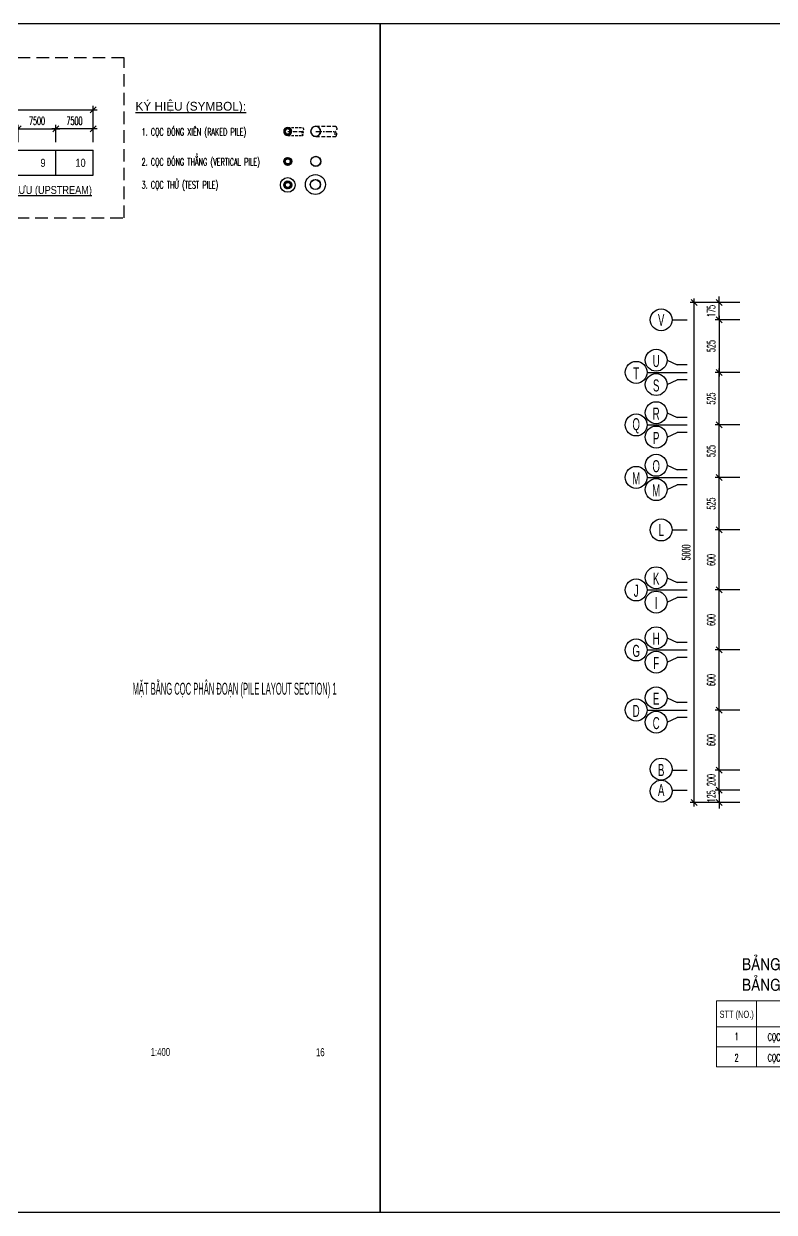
# Model space of a CAD drawing. Extents: x -687 to 941179, y -259 to 135874.
# Drawn here: x 786416 to 793922, y 108166 to 120046 of the extents above; entities that cross this region are included whole.
import ezdxf
from ezdxf.enums import TextEntityAlignment as Align

# ---------------------------------------------------------------- set-up
doc = ezdxf.new("R2010")
doc.units = 0
doc.header["$MEASUREMENT"] = 0
doc.header["$PDMODE"] = 3
doc.linetypes.add('CENTER', pattern=[2, 1.25, -0.25, 0.25, -0.25])
doc.linetypes.add('HIDDEN', pattern=[0.375, 0.25, -0.125])
doc.layers.get('0').update_dxf_attribs({"color": 6, "linetype": 'CONTINUOUS'})
doc.layers.get('DEFPOINTS').update_dxf_attribs({"linetype": 'CONTINUOUS'})
for name, color, linetype in [('Coc', 6, 'CONTINUOUS'), ('Hatch', 8, 'CONTINUOUS'), ('Hidden', 4, 'HIDDEN'), ('Khung', 1, 'CONTINUOUS'), ('Kich thuoc', 2, 'CONTINUOUS'), ('Net vang', 2, 'CONTINUOUS'), ('STT', 4, 'CONTINUOUS'), ('Text', 4, 'CONTINUOUS'), ('Tim', 8, 'CENTER'), ('vien', 3, 'CONTINUOUS')]:
    doc.layers.add(name, color=color, linetype=linetype)
doc.styles.add('CMB-2', font='Vhavanb.ttf', dxfattribs={"width": 1.5, "height": 2})
doc.styles.add('Kichthuoc', font='romans.shx', dxfattribs={"width": 0.5})
doc.styles.get("Standard").update_dxf_attribs({"font": 'vnsimpleh.shx', "width": 0.65})
doc.styles.add('Ten', font='Vharialn.ttf')
doc.styles.add('Tieude', font='Vhavan.ttf')
doc.dimstyles.new('Dim 400', dxfattribs={"dimscale": 400, "dimtxt": 0.2, "dimasz": 0.15, "dimexe": 0.1, "dimexo": 0.2, "dimgap": 0.1, "dimtad": 1, "dimdec": 0, "dimlfac": -1, "dimzin": 0, "dimdsep": 46, "dimtxsty": 'Kichthuoc', "dimblk": 'OBLIQUE', "dimcen": 0.1, "dimdle": 0.1, "dimclrd": 2, "dimclre": 2, "dimclrt": 4, "dimadec": 0, "dimazin": 0, "dimtfac": 1, "dimtdec": 0, "dimtix": 1, "dimtmove": 2, "dimatfit": 3, "dimfxl": 1, "dimtolj": 1, "dimtzin": 0, "dimarcsym": 0})

# ---------------------------------------------------------------- blocks, each defined once
blk = doc.blocks.new('_Oblique')
at = {"color": 0, "linetype": 'ByBlock', "lineweight": -2}
blk.add_line((-0.5, -0.5), (0.5, 0.5), dxfattribs=at)
blk = doc.blocks.new('*D413')
at = {"layer": 'DEFPOINTS', "color": 0}
for p in [(793371, 112586), (793659, 112586), (793659, 112386)]:
    blk.add_point(p, dxfattribs=at)
at = {"layer": 'Kich thuoc', "color": 2, "lineweight": -2}
for p, q in [((793371, 112346), (793371, 112626)), ((793579, 112586), (793331, 112586)), ((793579, 112386), (793331, 112386))]:
    blk.add_line(p, q, dxfattribs=at)
at = {"layer": 'Kich thuoc', "color": 2, "lineweight": -2, "xscale": 60, "yscale": 60, "zscale": 60}
for p, rotation in [((793371, 112586), 90), ((793371, 112386), 270)]:
    blk.add_blockref('_Oblique', p, dxfattribs=dict(at, rotation=rotation))
at = {"layer": 'Kich thuoc', "color": 4, "insert": (793291, 112486), "char_height": 80, "attachment_point": 5, "rotation": 90, "style": 'Kichthuoc'}
blk.add_mtext('\\A1;200', dxfattribs=at)
blk = doc.blocks.new('*D414')
at = {"layer": 'DEFPOINTS', "color": 0}
for p in [(793371, 113186), (793659, 113186), (793659, 112586)]:
    blk.add_point(p, dxfattribs=at)
at = {"layer": 'Kich thuoc', "color": 2, "lineweight": -2}
for p, q in [((793371, 112546), (793371, 113226)), ((793579, 113186), (793331, 113186)), ((793579, 112586), (793331, 112586))]:
    blk.add_line(p, q, dxfattribs=at)
at = {"layer": 'Kich thuoc', "color": 2, "lineweight": -2, "xscale": 60, "yscale": 60, "zscale": 60}
for p, rotation in [((793371, 113186), 90), ((793371, 112586), 270)]:
    blk.add_blockref('_Oblique', p, dxfattribs=dict(at, rotation=rotation))
at = {"layer": 'Kich thuoc', "color": 4, "insert": (793291, 112886), "char_height": 80, "attachment_point": 5, "rotation": 90, "style": 'Kichthuoc'}
blk.add_mtext('\\A1;600', dxfattribs=at)
blk = doc.blocks.new('*D415')
at = {"layer": 'DEFPOINTS', "color": 0}
for p in [(793371, 113786), (793659, 113786), (793659, 113186)]:
    blk.add_point(p, dxfattribs=at)
at = {"layer": 'Kich thuoc', "color": 2, "lineweight": -2}
for p, q in [((793371, 113146), (793371, 113826)), ((793579, 113786), (793331, 113786)), ((793579, 113186), (793331, 113186))]:
    blk.add_line(p, q, dxfattribs=at)
at = {"layer": 'Kich thuoc', "color": 2, "lineweight": -2, "xscale": 60, "yscale": 60, "zscale": 60}
for p, rotation in [((793371, 113786), 90), ((793371, 113186), 270)]:
    blk.add_blockref('_Oblique', p, dxfattribs=dict(at, rotation=rotation))
at = {"layer": 'Kich thuoc', "color": 4, "insert": (793291, 113486), "char_height": 80, "attachment_point": 5, "rotation": 90, "style": 'Kichthuoc'}
blk.add_mtext('\\A1;600', dxfattribs=at)
blk = doc.blocks.new('*D416')
at = {"layer": 'DEFPOINTS', "color": 0}
for p in [(793371, 114386), (793659, 114386), (793659, 113786)]:
    blk.add_point(p, dxfattribs=at)
at = {"layer": 'Kich thuoc', "color": 2, "lineweight": -2}
for p, q in [((793371, 113746), (793371, 114426)), ((793579, 114386), (793331, 114386)), ((793579, 113786), (793331, 113786))]:
    blk.add_line(p, q, dxfattribs=at)
at = {"layer": 'Kich thuoc', "color": 2, "lineweight": -2, "xscale": 60, "yscale": 60, "zscale": 60}
for p, rotation in [((793371, 114386), 90), ((793371, 113786), 270)]:
    blk.add_blockref('_Oblique', p, dxfattribs=dict(at, rotation=rotation))
at = {"layer": 'Kich thuoc', "color": 4, "insert": (793291, 114086), "char_height": 80, "attachment_point": 5, "rotation": 90, "style": 'Kichthuoc'}
blk.add_mtext('\\A1;600', dxfattribs=at)
blk = doc.blocks.new('*D417')
at = {"layer": 'DEFPOINTS', "color": 0}
for p in [(793371, 114986), (793659, 114986), (793659, 114386)]:
    blk.add_point(p, dxfattribs=at)
at = {"layer": 'Kich thuoc', "color": 2, "lineweight": -2}
for p, q in [((793371, 114346), (793371, 115026)), ((793579, 114986), (793331, 114986)), ((793579, 114386), (793331, 114386))]:
    blk.add_line(p, q, dxfattribs=at)
at = {"layer": 'Kich thuoc', "color": 2, "lineweight": -2, "xscale": 60, "yscale": 60, "zscale": 60}
for p, rotation in [((793371, 114986), 90), ((793371, 114386), 270)]:
    blk.add_blockref('_Oblique', p, dxfattribs=dict(at, rotation=rotation))
at = {"layer": 'Kich thuoc', "color": 4, "insert": (793291, 114686), "char_height": 80, "attachment_point": 5, "rotation": 90, "style": 'Kichthuoc'}
blk.add_mtext('\\A1;600', dxfattribs=at)
blk = doc.blocks.new('*D418')
at = {"layer": 'DEFPOINTS', "color": 0}
for p in [(793371, 115511), (793659, 115511), (793659, 114986)]:
    blk.add_point(p, dxfattribs=at)
at = {"layer": 'Kich thuoc', "color": 2, "lineweight": -2}
for p, q in [((793579, 115511), (793331, 115511)), ((793371, 114946), (793371, 115551)), ((793579, 114986), (793331, 114986))]:
    blk.add_line(p, q, dxfattribs=at)
at = {"layer": 'Kich thuoc', "color": 2, "lineweight": -2, "xscale": 60, "yscale": 60, "zscale": 60}
for p, rotation in [((793371, 115511), 90), ((793371, 114986), 270)]:
    blk.add_blockref('_Oblique', p, dxfattribs=dict(at, rotation=rotation))
at = {"layer": 'Kich thuoc', "color": 4, "insert": (793291, 115249), "char_height": 80, "attachment_point": 5, "rotation": 90, "style": 'Kichthuoc'}
blk.add_mtext('\\A1;525', dxfattribs=at)
blk = doc.blocks.new('*D419')
at = {"layer": 'DEFPOINTS', "color": 0}
for p in [(793371, 116036), (793659, 116036), (793659, 115511)]:
    blk.add_point(p, dxfattribs=at)
at = {"layer": 'Kich thuoc', "color": 2, "lineweight": -2}
for p, q in [((793371, 115471), (793371, 116076)), ((793579, 116036), (793331, 116036)), ((793579, 115511), (793331, 115511))]:
    blk.add_line(p, q, dxfattribs=at)
at = {"layer": 'Kich thuoc', "color": 2, "lineweight": -2, "xscale": 60, "yscale": 60, "zscale": 60}
for p, rotation in [((793371, 116036), 90), ((793371, 115511), 270)]:
    blk.add_blockref('_Oblique', p, dxfattribs=dict(at, rotation=rotation))
at = {"layer": 'Kich thuoc', "color": 4, "insert": (793291, 115774), "char_height": 80, "attachment_point": 5, "rotation": 90, "style": 'Kichthuoc'}
blk.add_mtext('\\A1;525', dxfattribs=at)
blk = doc.blocks.new('*D420')
at = {"layer": 'DEFPOINTS', "color": 0}
for p in [(793371, 116561), (793659, 116561), (793659, 116036)]:
    blk.add_point(p, dxfattribs=at)
at = {"layer": 'Kich thuoc', "color": 2, "lineweight": -2}
for p, q in [((793579, 116561), (793331, 116561)), ((793371, 115996), (793371, 116601)), ((793579, 116036), (793331, 116036))]:
    blk.add_line(p, q, dxfattribs=at)
at = {"layer": 'Kich thuoc', "color": 2, "lineweight": -2, "xscale": 60, "yscale": 60, "zscale": 60}
for p, rotation in [((793371, 116561), 90), ((793371, 116036), 270)]:
    blk.add_blockref('_Oblique', p, dxfattribs=dict(at, rotation=rotation))
at = {"layer": 'Kich thuoc', "color": 4, "insert": (793291, 116299), "char_height": 80, "attachment_point": 5, "rotation": 90, "style": 'Kichthuoc'}
blk.add_mtext('\\A1;525', dxfattribs=at)
blk = doc.blocks.new('*D421')
at = {"layer": 'DEFPOINTS', "color": 0}
for p in [(793371, 117261), (793659, 117261), (793659, 117086)]:
    blk.add_point(p, dxfattribs=at)
at = {"layer": 'Kich thuoc', "color": 2, "lineweight": -2}
for p, q in [((793579, 117261), (793331, 117261)), ((793371, 117261), (793371, 117321)), ((793371, 117086), (793371, 117261)), ((793579, 117086), (793331, 117086)), ((793371, 117086), (793371, 117026))]:
    blk.add_line(p, q, dxfattribs=at)
at = {"layer": 'Kich thuoc', "color": 2, "lineweight": -2, "xscale": 60, "yscale": 60, "zscale": 60}
for p, rotation in [((793371, 117261), 270), ((793371, 117086), 90)]:
    blk.add_blockref('_Oblique', p, dxfattribs=dict(at, rotation=rotation))
at = {"layer": 'Kich thuoc', "color": 4, "insert": (793291, 117174), "char_height": 80, "attachment_point": 5, "rotation": 90, "style": 'Kichthuoc'}
blk.add_mtext('\\A1;175', dxfattribs=at)
blk = doc.blocks.new('*D422')
at = {"layer": 'DEFPOINTS', "color": 0}
for p in [(793121, 117261), (793659, 117261), (793659, 112261)]:
    blk.add_point(p, dxfattribs=at)
at = {"layer": 'Kich thuoc', "color": 2, "lineweight": -2}
for p, q in [((793579, 117261), (793081, 117261)), ((793121, 112221), (793121, 117301)), ((793579, 112261), (793081, 112261))]:
    blk.add_line(p, q, dxfattribs=at)
at = {"layer": 'Kich thuoc', "color": 2, "lineweight": -2, "xscale": 60, "yscale": 60, "zscale": 60}
for p, rotation in [((793121, 117261), 90), ((793121, 112261), 270)]:
    blk.add_blockref('_Oblique', p, dxfattribs=dict(at, rotation=rotation))
at = {"layer": 'Kich thuoc', "color": 4, "insert": (793041, 114761), "char_height": 80, "attachment_point": 5, "rotation": 90, "style": 'Kichthuoc'}
blk.add_mtext('\\A1;5000', dxfattribs=at)
blk = doc.blocks.new('*D402')
at = {"layer": 'DEFPOINTS', "color": 0}
for p in [(793659, 117086), (793371, 116561), (793659, 116561)]:
    blk.add_point(p, dxfattribs=at)
at = {"layer": 'Kich thuoc', "color": 2, "lineweight": -2}
for p, q in [((793579, 117086), (793331, 117086)), ((793371, 117126), (793371, 116521)), ((793579, 116561), (793331, 116561))]:
    blk.add_line(p, q, dxfattribs=at)
at = {"layer": 'Kich thuoc', "color": 2, "lineweight": -2, "xscale": 60, "yscale": 60, "zscale": 60}
for p, rotation in [((793371, 117086), 90), ((793371, 116561), 270)]:
    blk.add_blockref('_Oblique', p, dxfattribs=dict(at, rotation=rotation))
at = {"layer": 'Kich thuoc', "color": 4, "insert": (793291, 116824), "char_height": 80, "attachment_point": 5, "rotation": 90, "style": 'Kichthuoc'}
blk.add_mtext('\\A1;525', dxfattribs=at)
blk = doc.blocks.new('*D412')
at = {"layer": 'DEFPOINTS', "color": 0}
for p in [(793659, 112386), (793371, 112261), (793659, 112261)]:
    blk.add_point(p, dxfattribs=at)
at = {"layer": 'Kich thuoc', "color": 2, "lineweight": -2}
for p, q in [((793579, 112386), (793331, 112386)), ((793371, 112386), (793371, 112446)), ((793371, 112386), (793371, 112261)), ((793579, 112261), (793331, 112261)), ((793371, 112261), (793371, 112201))]:
    blk.add_line(p, q, dxfattribs=at)
at = {"layer": 'Kich thuoc', "color": 2, "lineweight": -2, "xscale": 60, "yscale": 60, "zscale": 60}
for p, rotation in [((793371, 112386), 270), ((793371, 112261), 90)]:
    blk.add_blockref('_Oblique', p, dxfattribs=dict(at, rotation=rotation))
at = {"layer": 'Kich thuoc', "color": 4, "insert": (793291, 112324), "char_height": 80, "attachment_point": 5, "rotation": 90, "style": 'Kichthuoc'}
blk.add_mtext('\\A1;125', dxfattribs=at)
blk = doc.blocks.new('Coc ong D800')
at = {"layer": 'Hatch'}
h = blk.add_hatch(dxfattribs=at)
h.set_pattern_fill('ANSI31', color=256, scale=50, style=0)
h.set_pattern_definition([(45, (-821332.725, -122845.077), (-4.419417382, 4.419417382), [])])
h.paths.add_polyline_path([(-40, 0, 1), (40, 0, 1)])
h.paths.add_polyline_path([(25, 0, -1), (-25, 0, -1)], flags=16)
at = {"layer": 'Coc'}
blk.add_circle((0, 0), 40, dxfattribs=at)
at = {"layer": 'Net vang'}
blk.add_circle((0, 0), 25, dxfattribs=at)
blk = doc.blocks.new('Coc ong D800 xien')
at = {"layer": 'Coc', "color": 181, "linetype": 'HIDDEN', "ltscale": 100}
for p, q in [((-40, 0), (-40, -150)), ((40, 0), (40, -150))]:
    blk.add_line(p, q, dxfattribs=at)
blk.add_open_spline([(-40, -150), (-33, -154), (-20, -162), (1, -150), (17, -138), (51, -150), (18, -162), (6, -154), (0, -150)], degree=3, knots=[0, 0, 0, 0, 21.755068, 43.510137, 65.265205, 86.282944, 107.300682, 129.055751, 129.055751, 129.055751, 129.055751], dxfattribs=at)
at = {"layer": 'Tim', "linetype": 'HIDDEN', "ltscale": 150}
blk.add_line((0, 0), (0, -150), dxfattribs=at)
at = {"layer": 'Coc'}
blk.add_blockref('Coc ong D800', (0, 0), dxfattribs=at)
blk = doc.blocks.new('Coc thep D1000 xien')
at = {"layer": 'Coc', "color": 181, "linetype": 'HIDDEN', "ltscale": 150}
for p, q in [((-50, 9), (-85, -188)), ((50, -9), (15, -206))]:
    blk.add_line(p, q, dxfattribs=at)
at = {"layer": 'Coc'}
blk.add_circle((0, 0), 50.8, dxfattribs=at)
at = {"layer": 'Coc', "color": 7}
blk.add_circle((0, 0), 49.2, dxfattribs=at)
at = {"layer": 'Coc', "color": 181, "linetype": 'HIDDEN', "ltscale": 150}
blk.add_open_spline([(-85, -188), (-77, -195), (-62, -208), (-33, -197), (-10, -186), (29, -208), (-16, -216), (-28, -203), (-34, -197)], degree=3, knots=[0, 0, 0, 0, 27.628937, 55.257873, 82.88681, 109.579338, 136.271866, 163.900803, 163.900803, 163.900803, 163.900803], dxfattribs=at)
at = {"layer": 'Tim', "ltscale": 50}
blk.add_line((0, 0), (-35, -197), dxfattribs=at)
blk = doc.blocks.new('*D444')
at = {"layer": 'DEFPOINTS', "color": 0}
for p in [(787112, 119187), (783362, 118781), (787112, 118781)]:
    blk.add_point(p, dxfattribs=at)
at = {"layer": 'Kich thuoc', "color": 2, "lineweight": -2}
for p, q in [((783322, 119187), (787152, 119187)), ((783362, 118861), (783362, 119227)), ((787112, 118861), (787112, 119227))]:
    blk.add_line(p, q, dxfattribs=at)
at = {"layer": 'Kich thuoc', "color": 2, "lineweight": -2, "xscale": 60, "yscale": 60, "zscale": 60, "rotation": 180}
blk.add_blockref('_Oblique', (783362, 119187), dxfattribs=at)
at = {"layer": 'Kich thuoc', "color": 2, "lineweight": -2, "xscale": 60, "yscale": 60, "zscale": 60}
blk.add_blockref('_Oblique', (787112, 119187), dxfattribs=at)
at = {"layer": 'Kich thuoc', "color": 4, "insert": (785237, 119267), "char_height": 80, "attachment_point": 5, "style": 'Kichthuoc'}
blk.add_mtext('\\A1;75000', dxfattribs=at)
blk = doc.blocks.new('*D453')
at = {"layer": 'DEFPOINTS', "color": 0}
for p in [(786737, 118995), (786362, 118781), (786737, 118781)]:
    blk.add_point(p, dxfattribs=at)
at = {"layer": 'Kich thuoc', "color": 2, "lineweight": -2}
for p, q in [((786322, 118995), (786777, 118995)), ((786362, 118861), (786362, 119035)), ((786737, 118861), (786737, 119035))]:
    blk.add_line(p, q, dxfattribs=at)
at = {"layer": 'Kich thuoc', "color": 2, "lineweight": -2, "xscale": 60, "yscale": 60, "zscale": 60, "rotation": 180}
blk.add_blockref('_Oblique', (786362, 118995), dxfattribs=at)
at = {"layer": 'Kich thuoc', "color": 2, "lineweight": -2, "xscale": 60, "yscale": 60, "zscale": 60}
blk.add_blockref('_Oblique', (786737, 118995), dxfattribs=at)
at = {"layer": 'Kich thuoc', "color": 4, "insert": (786549, 119075), "char_height": 80, "attachment_point": 5, "style": 'Kichthuoc'}
blk.add_mtext('\\A1;7500', dxfattribs=at)
blk = doc.blocks.new('*D454')
at = {"layer": 'DEFPOINTS', "color": 0}
for p in [(786737, 118995), (786737, 118781), (787112, 118781)]:
    blk.add_point(p, dxfattribs=at)
at = {"layer": 'Kich thuoc', "color": 2, "lineweight": -2}
for p, q in [((787152, 118995), (786697, 118995)), ((786737, 118861), (786737, 119035)), ((787112, 118861), (787112, 119035))]:
    blk.add_line(p, q, dxfattribs=at)
at = {"layer": 'Kich thuoc', "color": 2, "lineweight": -2, "xscale": 60, "yscale": 60, "zscale": 60, "rotation": 180}
blk.add_blockref('_Oblique', (786737, 118995), dxfattribs=at)
at = {"layer": 'Kich thuoc', "color": 2, "lineweight": -2, "xscale": 60, "yscale": 60, "zscale": 60}
blk.add_blockref('_Oblique', (787112, 118995), dxfattribs=at)
at = {"layer": 'Kich thuoc', "color": 4, "insert": (786924, 119075), "char_height": 80, "attachment_point": 5, "style": 'Kichthuoc'}
blk.add_mtext('\\A1;7500', dxfattribs=at)
blk = doc.blocks.new('*D644')
at = {"layer": 'DEFPOINTS', "color": 0}
for p in [(788871, 116036), (794820, 115991), (795169, 115961), (796369, 116036), (795022, 115935)]:
    blk.add_point(p, dxfattribs=at)
at = {"layer": 'Kich thuoc', "color": 2, "lineweight": -2}
blk.add_line((794943, 115921), (794791, 115894), dxfattribs=at)
blk.add_arc((795595, 116036), 776, 180, 190, dxfattribs=at)
at = {"layer": 'Kich thuoc', "color": 2, "lineweight": -2, "xscale": 60, "yscale": 60, "zscale": 60}
for p, rotation in [((794818, 116036), 89.99999999999991), ((794830, 115901), 279.9999999989621)]:
    blk.add_blockref('_Oblique', p, dxfattribs=dict(at, rotation=rotation))
at = {"layer": 'Kich thuoc', "color": 4, "insert": (794901, 115975), "char_height": 80, "attachment_point": 5, "rotation": 275, "style": 'Kichthuoc'}
blk.add_mtext('\\A1;10°', dxfattribs=at)
blk = doc.blocks.new('*D645')
at = {"layer": 'DEFPOINTS', "color": 0}
for p in [(795169, 116121), (795317, 116147), (795483, 116089), (788871, 116046), (796369, 116046)]:
    blk.add_point(p, dxfattribs=at)
at = {"layer": 'Kich thuoc', "color": 2, "lineweight": -2}
blk.add_line((795396, 116161), (795512, 116182), dxfattribs=at)
blk.add_arc((794744, 116046), 740, 360, 10, dxfattribs=at)
at = {"layer": 'Kich thuoc', "color": 2, "lineweight": -2, "xscale": 60, "yscale": 60, "zscale": 60}
for p, rotation in [((795473, 116175), 99.99999999895816), ((795484, 116046), 269.9999999999999)]:
    blk.add_blockref('_Oblique', p, dxfattribs=dict(at, rotation=rotation))
at = {"layer": 'Kich thuoc', "color": 4, "insert": (795561, 116118), "char_height": 80, "attachment_point": 5, "rotation": 275, "style": 'Kichthuoc'}
blk.add_mtext('\\A1;10°', dxfattribs=at)
blk = doc.blocks.new('*D656')
at = {"layer": 'DEFPOINTS', "color": 0}
for p in [(788871, 113786), (794820, 113741), (795169, 113711), (796369, 113786), (795022, 113685)]:
    blk.add_point(p, dxfattribs=at)
at = {"layer": 'Kich thuoc', "color": 2, "lineweight": -2}
blk.add_line((794943, 113671), (794791, 113644), dxfattribs=at)
blk.add_arc((795595, 113786), 776, 180, 190, dxfattribs=at)
at = {"layer": 'Kich thuoc', "color": 2, "lineweight": -2, "xscale": 60, "yscale": 60, "zscale": 60}
for p, rotation in [((794818, 113786), 90.00000000000006), ((794830, 113651), 279.9999999989587)]:
    blk.add_blockref('_Oblique', p, dxfattribs=dict(at, rotation=rotation))
at = {"layer": 'Kich thuoc', "color": 4, "insert": (794901, 113725), "char_height": 80, "attachment_point": 5, "rotation": 275, "style": 'Kichthuoc'}
blk.add_mtext('\\A1;10°', dxfattribs=at)
blk = doc.blocks.new('*D657')
at = {"layer": 'DEFPOINTS', "color": 0}
for p in [(795169, 113871), (795317, 113897), (795483, 113839), (788871, 113796), (796369, 113796)]:
    blk.add_point(p, dxfattribs=at)
at = {"layer": 'Kich thuoc', "color": 2, "lineweight": -2}
blk.add_line((795396, 113911), (795512, 113932), dxfattribs=at)
blk.add_arc((794744, 113796), 740, 0, 10, dxfattribs=at)
at = {"layer": 'Kich thuoc', "color": 2, "lineweight": -2, "xscale": 60, "yscale": 60, "zscale": 60}
for p, rotation in [((795473, 113925), 99.99999999896254), ((795484, 113796), 270.0000000000001)]:
    blk.add_blockref('_Oblique', p, dxfattribs=dict(at, rotation=rotation))
at = {"layer": 'Kich thuoc', "color": 4, "insert": (795561, 113868), "char_height": 80, "attachment_point": 5, "rotation": 275, "style": 'Kichthuoc'}
blk.add_mtext('\\A1;10°', dxfattribs=at)

msp = doc.modelspace()

# ---------------------------------------------------------------- linework, layer by layer
for p, q in [((786736.6, 118531.1), (786736.6, 118781.1)), ((786736.7, 118531.1), (786736.7, 118781.1)), ((786736.7, 118531.1), (786736.7, 118781.1))]:
    msp.add_line(p, q)
at = {"layer": 'Coc'}
for centre in [(789336.8, 118670.1), (789333.1, 118438.6)]:
    msp.add_circle(centre, 50.8, dxfattribs=at)
at = {"layer": 'Coc', "color": 7}
msp.add_circle((789333.1, 118438.6), 49.2, dxfattribs=at)
at = {"layer": 'DEFPOINTS'}
for points in [[(773179.2, 108165.8), (789979.2, 108165.8), (789979.2, 120045.8), (773179.2, 120045.8)], [(789979.2, 108165.8), (806779.2, 108165.8), (806779.2, 120045.8), (789979.2, 120045.8)]]:
    msp.add_lwpolyline(points, close=True, dxfattribs=at)
at = {"layer": 'Hidden', "linetype": 'HIDDEN', "ltscale": 500}
msp.add_lwpolyline([(787419.2, 119705.8), (782969.2, 119705.8), (782969.2, 118105.8), (787419.2, 118105.8)], close=True, dxfattribs=at)
at = {"layer": 'Khung'}
for p, q in [((783361.7, 118781.1), (787111.7, 118781.1)), ((786736.6, 118531.1), (786736.6, 118781.1)), ((787111.7, 118531.1), (787111.7, 118781.1)), ((783361.7, 118531.1), (787111.7, 118531.1))]:
    msp.add_line(p, q, dxfattribs=at)
at = {"layer": 'Khung', "lineweight": 0}
for p, q in [((793345.5, 109619), (793345.5, 110279.3)), ((793345.5, 110279.3), (797245.5, 110279.3)), ((793345.5, 110019), (797245.5, 110019)), ((793345.5, 109619), (797245.5, 109619))]:
    msp.add_line(p, q, dxfattribs=at)
at = {"layer": 'Net vang'}
for p, q in [((792900.8, 117086.1), (793050.8, 117086.1)), ((792900.8, 116561.1), (793050.8, 116561.1)), ((792900.8, 116036.1), (793050.8, 116036.1)), ((792900.8, 115511.1), (793050.8, 115511.1)), ((792900.8, 114986.1), (793050.8, 114986.1)), ((792900.8, 114386.1), (793050.8, 114386.1)), ((792900.8, 113786.1), (793050.8, 113786.1)), ((792900.8, 113186.1), (793050.8, 113186.1)), ((792900.8, 112586.1), (793050.8, 112586.1)), ((792900.8, 112386.1), (793050.8, 112386.1))]:
    msp.add_line(p, q, dxfattribs=at)
for centre, radius in [((789336.8, 118670.1), 49.2), ((789056.2, 118434.7), 73.7), ((789333.1, 118438.6), 99.8), ((792790.8, 117086.1), 110), ((792740.8, 116682.8), 110), ((792540.8, 116561.1), 110), ((792740.8, 116439.5), 110), ((792740.8, 116157.8), 110), ((792540.8, 116036.1), 110), ((792740.8, 115914.5), 110), ((792740.8, 115632.8), 110), ((792540.8, 115511.1), 110), ((792740.8, 115389.5), 110), ((792790.8, 114986.1), 110), ((792740.8, 114507.8), 110), ((792540.8, 114386.1), 110), ((792740.8, 114264.5), 110), ((792740.8, 113907.8), 110), ((792540.8, 113786.1), 110), ((792740.8, 113664.5), 110), ((792740.8, 113307.8), 110), ((792540.8, 113186.1), 110), ((792740.8, 113064.5), 110), ((792790.8, 112595.2), 110), ((792790.8, 112375.2), 110)]:
    msp.add_circle(centre, radius, dxfattribs=at)
at = {"layer": 'STT'}
for p, q in [((792850.8, 116682.8), (792950.8, 116636.1)), ((792650.8, 116561.1), (793050.8, 116561.1)), ((793050.8, 116636.1), (792950.8, 116636.1)), ((792850.8, 116439.5), (792950.8, 116486.1)), ((793050.8, 116486.1), (792950.8, 116486.1)), ((792850.8, 116157.8), (792950.8, 116111.1)), ((793050.8, 116111.1), (792950.8, 116111.1)), ((792650.8, 116036.1), (793050.8, 116036.1)), ((792850.8, 115914.5), (792950.8, 115961.1)), ((793050.8, 115961.1), (792950.8, 115961.1)), ((792850.8, 115632.8), (792950.8, 115586.1)), ((792650.8, 115511.1), (793050.8, 115511.1)), ((793050.8, 115586.1), (792950.8, 115586.1)), ((792850.8, 115389.5), (792950.8, 115436.1)), ((793050.8, 115436.1), (792950.8, 115436.1)), ((792850.8, 114507.8), (792950.8, 114461.1)), ((793050.8, 114461.1), (792950.8, 114461.1)), ((792650.8, 114386.1), (793050.8, 114386.1)), ((792850.8, 114264.5), (792950.8, 114311.1)), ((793050.8, 114311.1), (792950.8, 114311.1)), ((792850.8, 113907.8), (792950.8, 113861.1)), ((793050.8, 113861.1), (792950.8, 113861.1)), ((792650.8, 113786.1), (793050.8, 113786.1)), ((792850.8, 113664.5), (792950.8, 113711.1)), ((793050.8, 113711.1), (792950.8, 113711.1)), ((792850.8, 113307.8), (792950.8, 113261.1)), ((793050.8, 113261.1), (792950.8, 113261.1)), ((792650.8, 113186.1), (793050.8, 113186.1)), ((792850.8, 113064.5), (792950.8, 113111.1)), ((793050.8, 113111.1), (792950.8, 113111.1))]:
    msp.add_line(p, q, dxfattribs=at)
at = {"layer": 'vien', "lineweight": 0}
msp.add_line((793745.5, 109619), (793745.5, 110279.3), dxfattribs=at)
at = {"layer": 'vien', "color": 2, "lineweight": 0}
msp.add_line((793345.5, 109819), (797245.5, 109819), dxfattribs=at)

# ---------------------------------------------------------------- block references
at = {"layer": 'Coc', "xscale": -1}
for name, p, rotation in [('Coc thep D1000 xien', (789336.3, 118970.1), 79.99999999994137), ('Coc ong D800 xien', (789055.7, 118970.1), 89.99999999874932)]:
    msp.add_blockref(name, p, dxfattribs=dict(at, rotation=rotation))
at = {"layer": 'Coc'}
for p in [(789056.2, 118670.1), (789056.2, 118434.7)]:
    msp.add_blockref('Coc ong D800', p, dxfattribs=at)

# ---------------------------------------------------------------- texts
at = {"layer": 'Text', "style": 'Tieude'}
msp.add_text('%%UKý hiÖu (symbol):', height=88, dxfattribs=at).set_placement((787534.2, 119177.3))
at = {"layer": 'Text', "width": 0.65}
for s, p in [('1. cäc ®ãng xiªn (raked pile)', (787595.3, 118928.7)), ('2. cäc ®ãng th¼ng (vertical pile)', (787595.3, 118628.7)), ('3. cäc thö (test pile)', (787595.3, 118399.4))]:
    msp.add_text(s, height=72, dxfattribs=at).set_placement(p)
at = {"layer": 'Text', "style": 'Ten'}
for s, p in [('9', (786609.5, 118656.1)), ('10', (786984.5, 118656.1))]:
    msp.add_text(s, height=80, dxfattribs=at).set_placement(p, align=Align.MIDDLE)
for s, height, p in [('%%Uth\xadîng l\xadu (upstream)', 80, (786491.9, 118344.5)), ('b¶ng thèng kª khèi l\xadîng cäc ph©n ®o¹n 2', 120, (795279.7, 110585)), ('b¶ng thèng kª khèi l\xadîng cäc ph©n ®o¹n 2', 120, (795279.7, 110379.3))]:
    msp.add_text(s, height=height, dxfattribs=at).set_placement(p, align=Align.CENTER)
at = {"layer": 'Text', "style": 'Ten', "width": 0.7}
for s, p in [('v', (792790.8, 117086.1)), ('u', (792740.8, 116673.7)), ('t', (792540.8, 116552.1)), ('s', (792740.8, 116430.5)), ('r', (792740.8, 116148.7)), ('q', (792540.8, 116027.1)), ('p', (792740.8, 115905.5)), ('o', (792740.8, 115623.7)), ('m', (792540.8, 115502.1)), ('m', (792740.8, 115380.5)), ('l', (792790.8, 114986.1)), ('k', (792740.8, 114498.7)), ('j', (792540.8, 114377.1)), ('i', (792740.8, 114255.5)), ('h', (792740.8, 113898.7)), ('g', (792540.8, 113777.1)), ('f', (792740.8, 113655.5)), ('e', (792740.8, 113298.7)), ('d', (792540.8, 113177.1)), ('c', (792740.8, 113055.5)), ('B', (792790.8, 112586.1)), ('A', (792790.8, 112386.1))]:
    msp.add_text(s, height=120, dxfattribs=at).set_placement(p, align=Align.MIDDLE)
at = {"layer": 'Text', "style": 'CMB-2', "width": 0.477517}
msp.add_text('MÆt b»ng cäc ph©n ®o¹n (Pile layout section) 1', height=120, dxfattribs=at).set_placement((787504.4, 113338.7), (789544.4, 113338.7), align=Align.FIT)
at = {"layer": 'Text', "lineweight": 0, "style": 'Ten', "width": 0.9}
msp.add_text('STT (no.)', height=72, dxfattribs=at).set_placement((793545.5, 110108.3), align=Align.CENTER)
at = {"layer": 'Text', "lineweight": 0, "width": 0.65}
for s, p in [('1', (793545.5, 109885.7)), ('2', (793545.5, 109673.7))]:
    msp.add_text(s, height=72, dxfattribs=at).set_placement(p, align=Align.CENTER)
for s, p in [('cäc èng btct d\xadl (phc. pile) ', (793855.8, 109880.5)), ('cäc èng thÐp (steel pile)', (793855.8, 109673.7))]:
    msp.add_text(s, height=72, dxfattribs=at).set_placement(p)
at = {"layer": 'Text', "style": 'Ten', "width": 0.85}
for s, p in [('1:400', (787782.9, 109727.6)), ('16', (789381.8, 109725.6))]:
    msp.add_text(s, height=80, dxfattribs=at).set_placement(p, align=Align.CENTER)

# ---------------------------------------------------------------- dimensions: what is measured, and where the dimension line sits
at = {"layer": 'Kich thuoc'}
for base, p1, p2, text, picture, middle in [((787111.7, 119187.4), (783361.7, 118781.1), (787111.7, 118781.1), '75000', '*D444', (785236.7, 119267.4)), ((786736.7, 118995.3), (786361.7, 118781.1), (786736.7, 118781.1), '7500', '*D453', (786549.2, 119075.3))]:
    dim = msp.add_linear_dim(base=base, p1=p1, p2=p2, text=text, dimstyle='Dim 400', dxfattribs=at)
    dim.commit()
    dim.dimension.update_dxf_attribs({"geometry": picture, "text_midpoint": middle})
dim = msp.add_linear_dim(base=(786736.7, 118995.3), p1=(787111.7, 118781.1), p2=(786736.7, 118781.1), angle=180, text='7500', dimstyle='Dim 400', dxfattribs=at)
dim.commit()
dim.dimension.update_dxf_attribs({"geometry": '*D454', "text_midpoint": (786924.2, 119075.3)})
for base, p1, p2, angle, picture, middle in [((793121.3, 117261.1), (793658.7, 112261.1), (793658.7, 117261.1), 90, '*D422', (793041.3, 114761.1)), ((793371.3, 117261.1), (793658.7, 117086.1), (793658.7, 117261.1), 90, '*D421', (793291.3, 117173.6)), ((793371.3, 116561.1), (793658.7, 117086.1), (793658.7, 116561.1), 270, '*D402', (793291.3, 116823.6)), ((793371.3, 116561.1), (793658.7, 116036.1), (793658.7, 116561.1), 90, '*D420', (793291.3, 116298.6)), ((793371.3, 116036.1), (793658.7, 115511.1), (793658.7, 116036.1), 90, '*D419', (793291.3, 115773.6)), ((793371.3, 115511.1), (793658.7, 114986.1), (793658.7, 115511.1), 90, '*D418', (793291.3, 115248.6)), ((793371.3, 114986.1), (793658.7, 114386.1), (793658.7, 114986.1), 90, '*D417', (793291.3, 114686.1)), ((793371.3, 114386.1), (793658.7, 113786.1), (793658.7, 114386.1), 90, '*D416', (793291.3, 114086.1)), ((793371.3, 113786.1), (793658.7, 113186.1), (793658.7, 113786.1), 90, '*D415', (793291.3, 113486.1)), ((793371.3, 113186.1), (793658.7, 112586.1), (793658.7, 113186.1), 90, '*D414', (793291.3, 112886.1)), ((793371.3, 112586.1), (793658.7, 112386.1), (793658.7, 112586.1), 90, '*D413', (793291.3, 112486.1)), ((793371.3, 112261.1), (793658.7, 112386.1), (793658.7, 112261.1), 90, '*D412', (793291.3, 112323.6))]:
    dim = msp.add_linear_dim(base=base, p1=p1, p2=p2, angle=angle, dimstyle='Dim 400', dxfattribs=at)
    dim.commit()
    dim.dimension.update_dxf_attribs({"geometry": picture, "text_midpoint": middle})
for base, line1, line2, picture, middle in [((795483, 116089.2), ((796369.2, 116046.1), (788871.2, 116046.1)), ((795169.2, 116121.1), (795317, 116147.2)), '*D645', (795561.2, 116117.6)), ((794819.5, 115991), ((795169.2, 115961.1), (795021.5, 115935.1)), ((796369.2, 116036.1), (788871.2, 116036.1)), '*D644', (794900.9, 115975.4)), ((795483, 113839.2), ((796369.2, 113796.1), (788871.2, 113796.1)), ((795169.2, 113871.1), (795317, 113897.2)), '*D657', (795561.2, 113867.6)), ((794819.5, 113741), ((795169.2, 113711.1), (795021.5, 113685.1)), ((796369.2, 113786.1), (788871.2, 113786.1)), '*D656', (794900.9, 113725.4))]:
    dim = msp.add_angular_dim_2l(base=base, line1=line1, line2=line2, dimstyle='Dim 400', dxfattribs=at)
    dim.commit()
    dim.dimension.update_dxf_attribs({"geometry": picture, "text_midpoint": middle})

doc.saveas('drawing.dxf')
